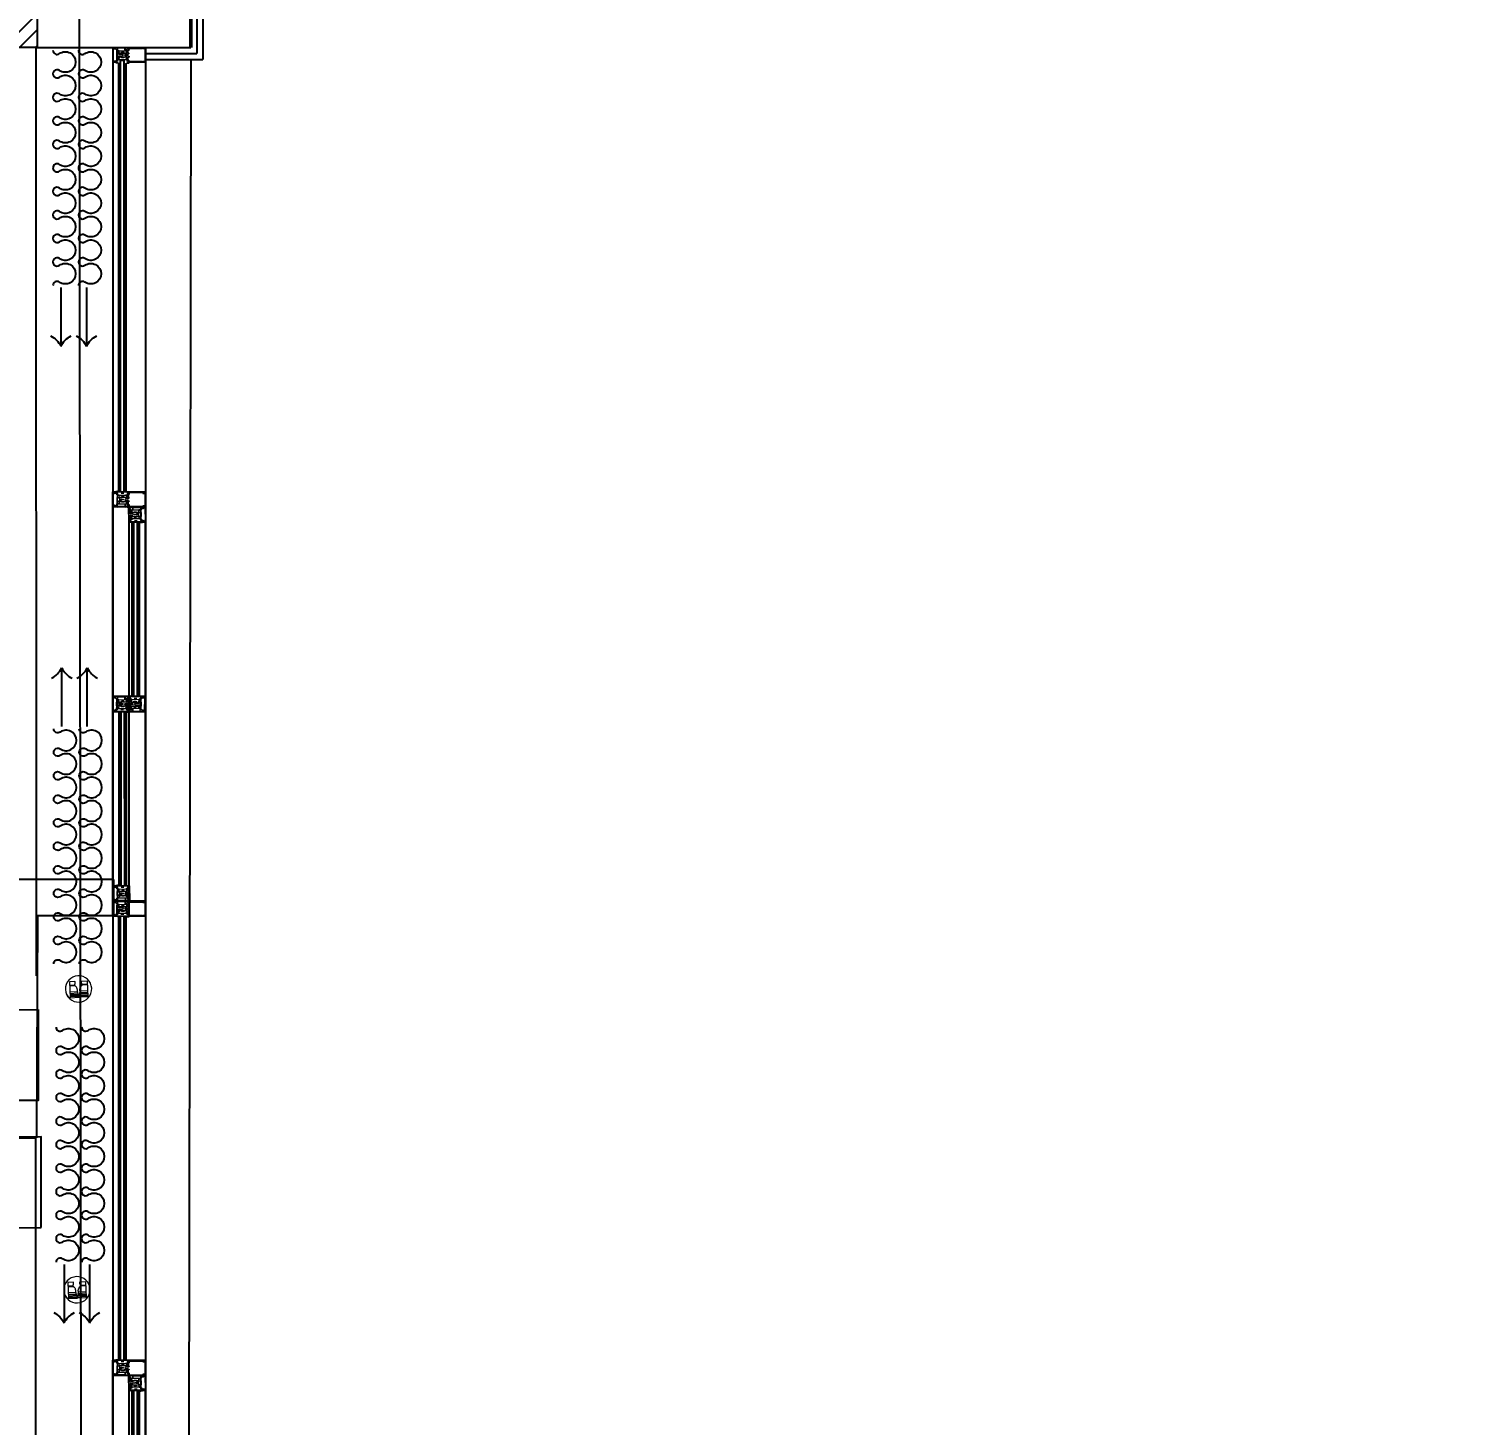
# Model space of a CAD drawing. Extents: x -678889171 to 586587, y -792238163 to 335485.
# Drawn here: x 90462 to 95203, y 27848 to 32459 of the extents above; entities that cross this region are included whole.
import ezdxf
from ezdxf.xclip import XClip

# ---------------------------------------------------------------- set-up
doc = ezdxf.new("R2010")
doc.units = 0
doc.header["$MEASUREMENT"] = 0
doc.header["$XCLIPFRAME"] = 2
doc.layers.get('0').update_dxf_attribs({"color": 8})
for name, color, linetype in [('9TH-FURN$0$A-SITE-PATT', 252, 'Continuous'), ('E-POW-WIR-NO', 4, 'Continuous'), ('loop line emped', 1, 'Continuous'), ('Title Block', 7, 'Continuous'), ('XR-A-9TH-FLOOR$0$A-ANNO-SYMB', 252, 'Continuous'), ('XR-A-9TH-FLOOR$0$A-SITE-PATT', 252, 'Continuous'), ('XR-A-9TH-FLOOR$0$A-WALL', 252, 'Continuous'), ('XR-A-col-910$0$A-COLS', 252, 'Continuous'), ('XR-A-col-910$0$A-COLS-PATT', 252, 'Continuous'), ('XR-A-TYP 00(OUTER)$0$A-GLAZ', 252, 'Continuous'), ('XR-A-TYP 00(OUTER)$0$A-SEC-CLAD', 252, 'Continuous'), ('XR-A-TYP 00(OUTER)$0$A-SITE-PATT', 252, 'Continuous'), ('XR-A-TYP 00(OUTER)$0$XR-A-TYP-4TH TO 10TH (OUTER)$0$A-ELEV-PEN1', 252, 'Continuous'), ('XR-A-TYP 00(OUTER)$0$XR-A-TYP-4TH TO 10TH (OUTER)$0$A-GLAZ', 252, 'Continuous'), ('XR-A-TYP 00(OUTER)$0$XR-A-TYP-4TH TO 10TH (OUTER)$0$A-WALL', 252, 'Continuous'), ('XR-A-TYP-4TH TO 10TH (OUTER)$0$A-DIM-IN', 252, 'Continuous'), ('XR-A-TYP.furn$0$2ND-FURN$0$XR-A-TYP-2-3-4-5-6-7-8-9-10$0$XR-A-TYP$0$TYPICAL TYPES$0$XREF_3BR$0$I-FURN', 252, 'Continuous'), ('XR-A-TYP.furn$0$A-SITE-PATT', 252, 'Continuous'), ('XR-A-TYP.furn$0$XR-A-TYP-2-3-4-5-6-7-8-9-10$0$XR-A-TYP$0$TYPICAL TYPES$0$XREF_3BR$0$I-EQPM', 252, 'Continuous'), ('XR-Typ24$0$A-WALL', 252, 'Continuous'), ('XR-Typ24$0$XR-A-2ND-FLOOR$0$XR-A-TYP-2-3-4-5-6-7-8-9-10$0$A-WALL', 252, 'Continuous')]:
    doc.layers.add(name, color=color, linetype=linetype)
for name, color, linetype, lineweight in [('XR-A-col-910$0$MOD-COL', 252, 'Continuous', 50), ('XR-A-TYP 00(OUTER)$0$Main entrance$0$A-ELEV-GLAZ', 252, 'Continuous', 20), ('XR-A-TYP 00(OUTER)$0$XR-A-TYP-4TH TO 10TH (OUTER)$0$05-1st Floor$0$A-WALL-CMU', 252, 'Continuous', 50)]:
    doc.layers.add(name, color=color, linetype=linetype, lineweight=lineweight)

# ---------------------------------------------------------------- blocks, each defined once
blk = doc.blocks.new('OO')
at = {"layer": 'Title Block', "color": 1, "lineweight": 0}
blk.add_lwpolyline([(60952.7, 178216.7, 1), (60952.7, 178129.8, 1), (60952.7, 178216.7, 0.198221), (60922.1, 178204.1, 0.198221)], format="xyb", dxfattribs=at)
for points in [[(60925.2, 178173.1), (60944.8, 178177.7), (60945.5, 178177.5), (60946.8, 178177.3), (60947.6, 178177.2), (60948.6, 178177.2), (60949.5, 178177.2), (60950.6, 178177.2), (60951.8, 178177.4), (60952.8, 178177.6), (60954.4, 178178), (60955.7, 178178.4), (60957.2, 178179.1), (60959.2, 178180.3), (60960.1, 178180.8), (60960.8, 178181.4), (60961.7, 178182.2), (60962.4, 178182.9), (60963.1, 178183.6), (60963.7, 178184.5), (60964.4, 178185.4), (60964.7, 178185.9), (60964.9, 178185.8), (60965.2, 178185.8), (60965.4, 178185.7), (60965.7, 178185.7), (60966, 178185.7), (60966.2, 178185.8), (60966.4, 178185.8), (60966.7, 178185.9), (60966.7, 178186), (60968, 178185.2), (60969.2, 178184.6), (60970.7, 178184.1), (60972.2, 178183.8), (60973.8, 178183.6), (60975.3, 178183.6), (60976.7, 178183.7), (60977.8, 178183.9), (60978.3, 178184), (60978.2, 178202.2), (60925.2, 178202.2), (60925.2, 178173.1)], [(60925.2, 178173.1), (60944.8, 178168.6), (60945.5, 178168.7), (60946.8, 178168.9), (60947.6, 178169), (60948.6, 178169.1), (60949.5, 178169.1), (60950.6, 178169), (60951.8, 178168.9), (60952.8, 178168.7), (60954.4, 178168.3), (60955.7, 178167.8), (60957.2, 178167.1), (60959.2, 178166), (60960.1, 178165.4), (60960.8, 178164.8), (60961.7, 178164.1), (60962.4, 178163.3), (60963.1, 178162.6), (60963.7, 178161.8), (60964.4, 178160.9), (60964.7, 178160.4), (60964.9, 178160.4), (60965.2, 178160.5), (60965.4, 178160.5), (60965.7, 178160.5), (60966, 178160.5), (60966.2, 178160.5), (60966.4, 178160.4), (60966.7, 178160.3), (60966.7, 178160.3), (60968, 178161), (60969.2, 178161.6), (60970.7, 178162.1), (60972.2, 178162.5), (60973.8, 178162.7), (60975.3, 178162.7), (60976.7, 178162.5), (60977.8, 178162.3), (60978.3, 178162.2), (60978.2, 178144), (60925.2, 178144), (60925.2, 178173.1)], [(60928.8, 178202.2), (60928.8, 178174)], [(60928.8, 178144), (60928.8, 178172.3)], [(60932.4, 178202.2), (60932.4, 178174.8)], [(60932.4, 178144), (60932.4, 178171.5)], [(60936, 178202.2), (60936, 178175.6)], [(60936, 178144), (60936, 178170.6)], [(60939.6, 178202.2), (60939.6, 178176.4)], [(60939.6, 178144), (60939.6, 178169.8)], [(60944.8, 178202.2), (60944.8, 178177.6)], [(60944.8, 178144), (60944.8, 178168.6)], [(60964.7, 178202.2), (60964.7, 178185.9)], [(60966.7, 178202.2), (60966.7, 178186)], [(60964.7, 178144), (60964.7, 178160.4)], [(60966.7, 178144), (60966.7, 178160.3)]]:
    blk.add_lwpolyline(points, dxfattribs=at)
blk = doc.blocks.new('*U1517')
at = {"layer": 'XR-A-col-910$0$A-COLS-PATT'}
h = blk.add_hatch(dxfattribs=at)
h.set_pattern_fill('ANSI31', color=256, scale=300)
h.set_pattern_definition([(45, (-300, -900), (-26.516504, 26.516504), [])])
h.paths.add_polyline_path([(-16133.5, 85098.8), (-15333.5, 85098.8), (-15333.5, 83898.8), (-16133.5, 83898.8)])
at = {"layer": 'XR-A-col-910$0$A-COLS'}
blk.add_lwpolyline([(-16133.5, 85098.8), (-15333.5, 85098.8), (-15333.5, 83898.8), (-16133.5, 83898.8)], close=True, dxfattribs=at)
blk = doc.blocks.new('XR-A-col-910')
at = {"layer": 'XR-A-col-910$0$MOD-COL'}
blk.add_blockref('*U1517', (108623.5, -65023.8), dxfattribs=at)
blk = doc.blocks.new('XR-A-TYP 00(OUTER)$0$m')
at = {"layer": 'XR-A-TYP 00(OUTER)$0$Main entrance$0$A-ELEV-GLAZ'}
for p, q in [((12664.2, 190975.7, 0), (12663.8, 190966.3, 0)), ((12664.2, 190975.7, 0), (12663.8, 190966.3, 0)), ((12714.1, 190973.9, 0), (12664.2, 190975.7, 0)), ((12664.9, 190966.7, 0), (12665.2, 190974.4, 0)), ((12665.5, 190966.6, 0), (12664.9, 190966.7, 0)), ((12665.2, 190974.4, 0), (12713, 190972.7, 0)), ((12668, 190970.6, 0), (12665.7, 190966.8, 0)), ((12668, 190964.7, 0), (12668.1, 190967.5, 0)), ((12668.1, 190967.5, 0), (12669.5, 190969.7, 0)), ((12708.4, 190968.3, 0), (12709.6, 190966, 0)), ((12709.6, 190966, 0), (12709.5, 190963.2, 0)), ((12712, 190965.1, 0), (12709.9, 190969.1, 0)), ((12713, 190972.7, 0), (12712.8, 190965, 0)), ((12713.8, 190964.5, 0), (12714.1, 190973.9, 0)), ((12662.5, 190927.7, 0), (12660.3, 190868.4)), ((12662.5, 190927.7, 0), (12660.3, 190868.4)), ((12663.8, 190964.2, 0), (12662.7, 190933.4, 0)), ((12662.7, 190933.4, 0), (12670.5, 190933.1, 0)), ((12664.6, 190928, 0), (12662.9, 190928.1, 0)), ((12663.8, 190964.2, 0), (12663.6, 190960.2, 0)), ((12665.5, 190921.1, 0), (12664, 190878.4)), ((12664.2, 190925.9, 0), (12664.2, 190926.1, 0)), ((12665.3, 190964.8, 0), (12664.4, 190964.8, 0)), ((12665.3, 190964.8, 0), (12664.4, 190964.8, 0)), ((12664.9, 190936.7, 0), (12665.7, 190958.5, 0)), ((12665.1, 190965, 0), (12665.5, 190965, 0)), ((12667.1, 190924.7, 0), (12665.2, 190924.8, 0)), ((12670.4, 190921.3, 0), (12666, 190921.5, 0)), ((12670.6, 190935.2, 0), (12666.1, 190935.4, 0)), ((12667, 190959.7, 0), (12683.8, 190959.1, 0)), ((12675.4, 190927.6, 0), (12667.9, 190927.9, 0)), ((12670.4, 190964.6, 0), (12668, 190964.7, 0)), ((12668.2, 190926, 0), (12668.2, 190925.8, 0)), ((12670.9, 190924.2, 0), (12670.8, 190921.7, 0)), ((12680.7, 190923.8, 0), (12670.9, 190924.2, 0)), ((12671.1, 190933.7, 0), (12671.2, 190934.5, 0)), ((12671.6, 190961.6, 0), (12671.6, 190963.3, 0)), ((12681.8, 190961.3, 0), (12671.6, 190961.6, 0)), ((12674, 190955.5, 0), (12673.1, 190929, 0)), ((12673.7, 190959.4, 0), (12673.6, 190954.2, 0)), ((12675.7, 190927.3, 0), (12675.4, 190927.6, 0)), ((12675.7, 190928.9, 0), (12675.8, 190930.3, 0)), ((12676, 190927.6, 0), (12675.7, 190927.3, 0)), ((12675.8, 190930.3, 0), (12680.9, 190930.1, 0)), ((12681.9, 190927.4, 0), (12676, 190927.6, 0)), ((12676.6, 190954.1, 0), (12676.7, 190955.4, 0)), ((12681.8, 190953.9, 0), (12676.6, 190954.1, 0)), ((12678.6, 190938.1, 0), (12678.9, 190946, 0)), ((12681.2, 190938, 0), (12678.6, 190938.1, 0)), ((12678.9, 190946, 0), (12681.5, 190945.9, 0)), ((12680.6, 190921.4, 0), (12680.7, 190923.8, 0)), ((12681.8, 190953.9, 0), (12680.9, 190929.2, 0)), ((12680.9, 190930.1, 0), (12681.2, 190938, 0)), ((12682.7, 190920.9, 0), (12681, 190920.9, 0)), ((12681.1, 190929, 0), (12682, 190929, 0)), ((12681.5, 190945.9, 0), (12681.8, 190953.9, 0)), ((12682.3, 190961.8, 0), (12681.8, 190961.3, 0)), ((12681.8, 190953.9, 0), (12682, 190959.2, 0)), ((12682.6, 190953.8, 0), (12681.8, 190953.9, 0)), ((12683.1, 190953.8, 0), (12681.8, 190953.9, 0)), ((12683.3, 190959.1, 0), (12682, 190959.2, 0)), ((12682.2, 190928.8, 0), (12682.1, 190927.6, 0)), ((12688.4, 190961.6, 0), (12682.3, 190961.8, 0)), ((12683, 190954.1, 0), (12682.6, 190953.8, 0)), ((12683.3, 190953.8, 0), (12683, 190954.1, 0)), ((12683.9, 190923.7, 0), (12683.2, 190923.7, 0)), ((12683.2, 190923.7, 0), (12683.2, 190921.3, 0)), ((12684.8, 190953.8, 0), (12683.3, 190953.8, 0)), ((12683.8, 190959.1, 0), (12684.1, 190958.8, 0)), ((12684.1, 190958.8, 0), (12684.5, 190959.1, 0)), ((12684.5, 190959.1, 0), (12692.7, 190958.8, 0)), ((12685.1, 190954.1, 0), (12684.8, 190953.8, 0)), ((12685.4, 190953.7, 0), (12685.1, 190954.1, 0)), ((12685.5, 190933, 0), (12685.3, 190924.9, 0)), ((12686.3, 190953.7, 0), (12685.4, 190953.7, 0)), ((12685.8, 190959, 0), (12685.9, 190961.7, 0)), ((12686, 190944.6, 0), (12686.3, 190953.7, 0)), ((12687, 190940, 0), (12686, 190944.6, 0)), ((12688.7, 190961.2, 0), (12688.4, 190961.6, 0)), ((12689, 190961.6, 0), (12688.7, 190961.2, 0)), ((12690.2, 190944.5, 0), (12688.8, 190939.9, 0)), ((12695, 190961.3, 0), (12689, 190961.6, 0)), ((12689.5, 190924.8, 0), (12689.8, 190932.8, 0)), ((12690.5, 190953.6, 0), (12690.2, 190944.5, 0)), ((12691.4, 190953.5, 0), (12690.5, 190953.6, 0)), ((12691.4, 190923.4, 0), (12690.7, 190923.5, 0)), ((12691.3, 190921, 0), (12691.4, 190923.4, 0)), ((12691.4, 190958.8, 0), (12691.5, 190961.5, 0)), ((12691.7, 190953.8, 0), (12691.4, 190953.5, 0)), ((12692, 190953.5, 0), (12691.7, 190953.8, 0)), ((12693.4, 190920.5, 0), (12691.7, 190920.6, 0)), ((12693.5, 190953.4, 0), (12692, 190953.5, 0)), ((12692.7, 190958.8, 0), (12693, 190958.4, 0)), ((12692.8, 190927.2, 0), (12692.9, 190928.4, 0)), ((12693, 190958.4, 0), (12693.3, 190958.8, 0)), ((12698.9, 190926.8, 0), (12693, 190927, 0)), ((12693.1, 190928.6, 0), (12693.9, 190928.6, 0)), ((12693.3, 190958.8, 0), (12708.1, 190958.2, 0)), ((12693.9, 190953.8, 0), (12693.5, 190953.4, 0)), ((12695, 190953.4, 0), (12693.7, 190953.4, 0)), ((12695.2, 190958.7, 0), (12693.9, 190958.7, 0)), ((12694.2, 190953.4, 0), (12693.9, 190953.8, 0)), ((12703.7, 190923, 0), (12693.9, 190923.3, 0)), ((12693.9, 190923.3, 0), (12693.9, 190920.9, 0)), ((12694.1, 190928.8, 0), (12695, 190953.4, 0)), ((12695, 190953.4, 0), (12694.2, 190953.4, 0)), ((12694.2, 190929.6, 0), (12694.5, 190937.5, 0)), ((12699.3, 190929.4, 0), (12694.2, 190929.6, 0)), ((12694.5, 190937.5, 0), (12697.1, 190937.4, 0)), ((12694.7, 190945.5, 0), (12695, 190953.4, 0)), ((12697.4, 190945.4, 0), (12694.7, 190945.5, 0)), ((12695.5, 190960.8, 0), (12695, 190961.3, 0)), ((12695.2, 190958.7, 0), (12695, 190953.4, 0)), ((12695, 190953.4, 0), (12700.2, 190953.2, 0)), ((12705.7, 190960.4, 0), (12695.5, 190960.8, 0)), ((12697.1, 190937.4, 0), (12697.4, 190945.4, 0)), ((12699.2, 190926.5, 0), (12698.9, 190926.8, 0)), ((12699.5, 190926.8, 0), (12699.2, 190926.5, 0)), ((12699.3, 190928.1, 0), (12699.3, 190929.4, 0)), ((12707, 190926.5, 0), (12699.5, 190926.8, 0)), ((12700.2, 190953.2, 0), (12700.2, 190954.5, 0)), ((12702.9, 190954.4, 0), (12701.9, 190928, 0)), ((12702.3, 190926.7, 0), (12702.5, 190932, 0)), ((12703.4, 190958.4, 0), (12703.2, 190953.1, 0)), ((12703.7, 190920.6, 0), (12703.7, 190923, 0)), ((12708.5, 190920, 0), (12704.1, 190920.1, 0)), ((12705.8, 190962, 0), (12705.7, 190960.4, 0)), ((12706.6, 190924.4, 0), (12706.6, 190924.6, 0)), ((12709.5, 190963.2, 0), (12707.1, 190963.3, 0)), ((12707.4, 190937.8, 0), (12707.7, 190946.9, 0)), ((12707.4, 190876.8), (12708.9, 190919.5, 0)), ((12709.5, 190923.2, 0), (12707.6, 190923.3, 0)), ((12707.8, 190960.1, 0), (12707.9, 190960.4, 0)), ((12708.9, 190961.4, 0), (12710.8, 190961.3, 0)), ((12712, 190926.3, 0), (12710.3, 190926.4, 0)), ((12710.3, 190866.6), (12712.4, 190925.9, 0)), ((12710.6, 190924.5, 0), (12710.5, 190924.2, 0)), ((12711.4, 190958.1, 0), (12713.1, 190958, 0)), ((12711.8, 190960.2, 0), (12711.8, 190960, 0)), ((12712.8, 190965, 0), (12712.1, 190965, 0)), ((12712.1, 190963.3, 0), (12712.5, 190963.3, 0)), ((12713.1, 190963, 0), (12712.3, 190963.1, 0)), ((12715.5, 190931.5, 0), (12713.5, 190920.1, 0)), ((12713.6, 190958.5, 0), (12713.7, 190962.4, 0)), ((12716.3, 190952.6, 0), (12715.1, 190964.1, 0)), ((12661.9, 190869.3), (12663.9, 190874.2)), ((12662.4, 190876.9), (12664, 190878.4)), ((12662.4, 190874.9), (12662.4, 190876.9)), ((12663.9, 190874.2), (12663, 190874.3)), ((12708.1, 190872.7), (12707.2, 190872.7)), ((12707.2, 190872.7), (12708.9, 190867.7)), ((12707.4, 190876.8), (12708.8, 190875.3)), ((12708.8, 190875.3), (12708.7, 190873.3)), ((12660.7, 190868.2), (12661.9, 190869.3)), ((12708.9, 190867.7), (12709.9, 190866.5))]:
    blk.add_line(p, q, dxfattribs=at)
at = {"layer": 'XR-A-TYP 00(OUTER)$0$Main entrance$0$A-ELEV-GLAZ', "elevation": 0}
blk.add_lwpolyline([(12709.6, 190866, 0.668179), (12709.8, 190866.3), (12708.1, 190868.2), (12707.1, 190868.2), (12707.2, 190872.7), (12707.9, 190872.7), (12706.6, 190875.1, 0.767327), (12706, 190875), (12705.7, 190867.4), (12665, 190868.9), (12665.2, 190876.4, 0.767327), (12664.7, 190876.6), (12663.2, 190874.3), (12663.9, 190874.2), (12663.7, 190869.7), (12662.7, 190869.8), (12660.8, 190868.1, 0.668179), (12661, 190867.7)], format="xyb", close=True, dxfattribs=at)
at = {"layer": 'XR-A-TYP 00(OUTER)$0$Main entrance$0$A-ELEV-GLAZ'}
for centre, radius, start, end in [((12665.1, 190966.2, 0), 1.27, 177.9564, 267.9564), ((12665.3, 190965.8, 0), 1.06, 267.9564, 69.2935), ((12665.5, 190965.8, 0), 0.847, 267.9564, 87.9564), ((12668.8, 190970.1, 0), 0.847, 327.9564, 147.9564), ((12709.2, 190968.7, 0), 0.847, 27.9564, 207.9564), ((12662.9, 190927.6, 0), 0.423, 87.9564, 177.9564), ((12664.4, 190964.1, 0), 0.635, 87.9564, 177.9564), ((12664.4, 190964.1, 0), 0.635, 87.9564, 177.9564), ((12666.1, 190926.1, 0), 1.91, 132.7668, 177.9564), ((12665.3, 190925.9, 0), 1.06, 177.9564, 267.9564), ((12664.6, 190927.7, 0), 0.318, 312.7668, 87.9564), ((12666.2, 190936.6, 0), 1.27, 177.9564, 267.9564), ((12665.9, 190921.1, 0), 0.423, 87.9564, 177.9564), ((12666.9, 190958.4, 0), 1.27, 87.9564, 177.9564), ((12667.1, 190925.8, 0), 1.06, 267.9564, 357.9564), ((12667.9, 190927.6, 0), 0.318, 87.9564, 223.1461), ((12666.3, 190926, 0), 1.91, 357.9564, 43.1461), ((12670.4, 190963.3, 0), 1.27, 357.9564, 87.9564), ((12670.4, 190921.7, 0), 0.423, 267.9564, 357.9564), ((12670.5, 190933.7, 0), 0.635, 267.9564, 357.9564), ((12670.5, 190934.6, 0), 0.635, 357.9564, 87.9564), ((12674.4, 190929, 0), 1.32, 177.9564, 357.9564), ((12675.4, 190955.4, 0), 1.32, 357.9564, 177.9564), ((12681, 190921.4, 0), 0.423, 177.9564, 267.9564), ((12681.1, 190929.2, 0), 0.212, 177.9564, 267.9564), ((12681.9, 190927.6, 0), 0.212, 267.9564, 357.9564), ((12681.9, 190928.8, 0), 0.212, 357.9564, 87.9564), ((12682.7, 190921.3, 0), 0.423, 267.9564, 357.9564), ((12684, 190925, 0), 1.27, 267.9564, 357.9564), ((12687.7, 190932.9, 0), 2.12, 357.9564, 177.9564), ((12687.9, 190940.2, 0), 0.911, 192.9564, 342.9564), ((12690.8, 190924.7, 0), 1.27, 177.9564, 267.9564), ((12691.7, 190921, 0), 0.423, 177.9564, 267.9564), ((12693, 190927.2, 0), 0.212, 177.9564, 267.9564), ((12693.1, 190928.4, 0), 0.212, 87.9564, 177.9564), ((12693.4, 190920.9, 0), 0.423, 267.9564, 357.9564), ((12693.9, 190928.8, 0), 0.212, 267.9564, 357.9564), ((12700.6, 190928, 0), 1.32, 177.9564, 357.9564), ((12701.5, 190954.5, 0), 1.32, 357.9564, 177.9564), ((12704.1, 190920.5, 0), 0.423, 177.9564, 267.9564), ((12707.1, 190962, 0), 1.27, 87.9564, 177.9564), ((12708.5, 190924.5, 0), 1.91, 132.7668, 177.9564), ((12707.6, 190924.4, 0), 1.06, 177.9564, 267.9564), ((12707, 190926.2, 0), 0.318, 312.7668, 87.9564), ((12709.7, 190960.1, 0), 1.91, 177.9564, 223.1461), ((12708.9, 190960.3, 0), 1.06, 87.9564, 177.9564), ((12708.1, 190958.5, 0), 0.318, 267.9564, 43.1461), ((12708.5, 190919.5, 0), 0.423, 357.9564, 87.9564), ((12709.5, 190924.3, 0), 1.06, 267.9564, 357.9564), ((12710.3, 190926.1, 0), 0.318, 87.9564, 223.1461), ((12708.6, 190924.5, 0), 1.91, 357.9564, 43.1461), ((12710.8, 190960.2, 0), 1.06, 357.9564, 87.9564), ((12711.4, 190958.4, 0), 0.318, 132.7668, 267.9564), ((12712.3, 190964.1, 0), 1.06, 106.6194, 267.9564), ((12712.1, 190964.1, 0), 0.847, 87.9564, 267.9564), ((12709.9, 190960.1, 0), 1.91, 312.7668, 357.9564), ((12712, 190925.9, 0), 0.423, 357.9564, 87.9564), ((12712.5, 190964.5, 0), 1.27, 267.9564, 357.9564), ((12713.1, 190962.4, 0), 0.635, 357.9564, 87.9564), ((12713.2, 190958.5, 0), 0.423, 267.9564, 357.9564), ((12663, 190874.9), 0.635, 177.9564, 267.9564), ((12708.1, 190873.3), 0.635, 267.9564, 357.9564), ((12660.6, 190868.4), 0.211, 177.9564, 312.9564), ((12710.1, 190866.6), 0.211, 222.9564, 357.9564)]:
    blk.add_arc(centre, radius, start, end, dxfattribs=at)
blk = doc.blocks.new('XR-A-TYP 00(OUTER)$0$conc w')
at = {"layer": 'XR-A-TYP 00(OUTER)$0$Main entrance$0$A-ELEV-GLAZ'}
for p, q in [((83819.6, 6992.5), (83819.6, 6983.1)), ((83869.6, 6992.5), (83819.6, 6992.5)), ((83819.6, 6992.5), (83819.6, 6983.1)), ((83819.6, 6981), (83819.6, 6977)), ((83819.6, 6981), (83819.6, 6950.2)), ((83821.1, 6981.6), (83820.2, 6981.6)), ((83821.1, 6981.6), (83820.2, 6981.6)), ((83820.7, 6983.5), (83820.7, 6991.2)), ((83820.7, 6991.2), (83868.5, 6991.2)), ((83821.3, 6983.5), (83820.7, 6983.5)), ((83820.9, 6981.8), (83821.3, 6981.8)), ((83823.6, 6987.5), (83821.4, 6983.7)), ((83821.7, 6953.5), (83821.7, 6975.3)), ((83823, 6976.6), (83839.8, 6976.6)), ((83823.8, 6984.5), (83825.1, 6986.7)), ((83823.8, 6981.6), (83823.8, 6984.5)), ((83826.2, 6981.6), (83823.8, 6981.6)), ((83827.5, 6978.7), (83827.5, 6980.3)), ((83837.7, 6978.7), (83827.5, 6978.7)), ((83829.7, 6976.6), (83829.7, 6971.3)), ((83830.2, 6972.6), (83830.2, 6946.2)), ((83832.8, 6971.3), (83832.8, 6972.6)), ((83838, 6971.3), (83832.8, 6971.3)), ((83838.2, 6979.3), (83837.7, 6978.7)), ((83838, 6971.3), (83838, 6976.6)), ((83839.3, 6976.6), (83838, 6976.6)), ((83838.8, 6971.3), (83838, 6971.3)), ((83838, 6971.3), (83838, 6946.7)), ((83839.3, 6971.3), (83838, 6971.3)), ((83838, 6963.4), (83838, 6971.3)), ((83844.3, 6979.3), (83838.2, 6979.3)), ((83839.1, 6971.6), (83838.8, 6971.3)), ((83839.5, 6971.3), (83839.1, 6971.6)), ((83841, 6971.3), (83839.5, 6971.3)), ((83839.8, 6976.6), (83840.2, 6976.3)), ((83840.2, 6976.3), (83840.5, 6976.6)), ((83840.5, 6976.6), (83848.7, 6976.6)), ((83841.3, 6971.6), (83841, 6971.3)), ((83841.6, 6971.3), (83841.3, 6971.6)), ((83842.5, 6971.3), (83841.6, 6971.3)), ((83841.8, 6976.6), (83841.8, 6979.3)), ((83842.5, 6962.2), (83842.5, 6971.3)), ((83844.6, 6978.9), (83844.3, 6979.3)), ((83844.9, 6979.3), (83844.6, 6978.9)), ((83850.9, 6979.3), (83844.9, 6979.3)), ((83847.6, 6971.3), (83846.7, 6971.3)), ((83846.7, 6971.3), (83846.7, 6962.2)), ((83847.4, 6976.6), (83847.4, 6979.3)), ((83847.9, 6971.6), (83847.6, 6971.3)), ((83848.2, 6971.3), (83847.9, 6971.6)), ((83849.7, 6971.3), (83848.2, 6971.3)), ((83848.7, 6976.6), (83849, 6976.3)), ((83849, 6976.3), (83849.4, 6976.6)), ((83849.4, 6976.6), (83864.1, 6976.6)), ((83850.1, 6971.6), (83849.7, 6971.3)), ((83851.2, 6976.6), (83849.9, 6976.6)), ((83851.2, 6971.3), (83849.9, 6971.3)), ((83850.4, 6971.3), (83850.1, 6971.6)), ((83851.2, 6971.3), (83850.4, 6971.3)), ((83851.5, 6978.7), (83850.9, 6979.3)), ((83851.2, 6976.6), (83851.2, 6971.3)), ((83851.2, 6971.3), (83856.4, 6971.3)), ((83851.2, 6963.4), (83851.2, 6971.3)), ((83851.2, 6946.7), (83851.2, 6971.3)), ((83861.7, 6978.7), (83851.5, 6978.7)), ((83856.4, 6971.3), (83856.4, 6972.6)), ((83859, 6972.6), (83859, 6946.2)), ((83859.4, 6976.6), (83859.4, 6971.3)), ((83861.7, 6980.3), (83861.7, 6978.7)), ((83865.4, 6981.6), (83863, 6981.6)), ((83863.8, 6978.5), (83863.8, 6978.7)), ((83864.1, 6986.7), (83865.4, 6984.5)), ((83864.9, 6979.8), (83866.7, 6979.8)), ((83865.4, 6984.5), (83865.4, 6981.6)), ((83867.8, 6983.7), (83865.5, 6987.5)), ((83867.4, 6976.6), (83869.2, 6976.6)), ((83867.8, 6978.7), (83867.8, 6978.5)), ((83868.5, 6983.5), (83867.9, 6983.5)), ((83867.9, 6981.8), (83868.3, 6981.8)), ((83869, 6981.6), (83868.1, 6981.6)), ((83868.5, 6991.2), (83868.5, 6983.5)), ((83869.6, 6983.1), (83869.6, 6992.5)), ((83869.6, 6977), (83869.6, 6981)), ((83872.5, 6971.3), (83870.9, 6982.7)), ((83819.6, 6950.2), (83827.4, 6950.2)), ((83819.6, 6944.4), (83819.6, 6936.2, 0)), ((83819.6, 6944.4), (83819.6, 6936.4)), ((83819.6, 6936.2), (83869.6, 6936.2)), ((83821.8, 6944.9), (83820, 6944.9)), ((83821.4, 6942.7), (83821.4, 6943)), ((83824.3, 6941.7), (83822.5, 6941.7)), ((83822.9, 6938), (83822.9, 6937.5, 0)), ((83866.3, 6937.5), (83822.9, 6937.5)), ((83827.4, 6952.3), (83823, 6952.3)), ((83827.7, 6938.4), (83823.3, 6938.4)), ((83832.5, 6944.9), (83825.1, 6944.9)), ((83825.4, 6943), (83825.4, 6942.7)), ((83828.1, 6950.8), (83828.1, 6951.6)), ((83838, 6941.2), (83828.2, 6941.2)), ((83828.2, 6941.2), (83828.2, 6938.8)), ((83832.8, 6944.5), (83832.5, 6944.9)), ((83832.8, 6947.5), (83838, 6947.5)), ((83832.8, 6946.2), (83832.8, 6947.5)), ((83833.1, 6944.9), (83832.8, 6944.5)), ((83839, 6944.9), (83833.1, 6944.9)), ((83835.3, 6955.4), (83835.3, 6963.4)), ((83835.3, 6963.4), (83838, 6963.4)), ((83838, 6955.4), (83835.3, 6955.4)), ((83838, 6947.5), (83838, 6955.4)), ((83838, 6938.8), (83838, 6941.2)), ((83838.2, 6946.5), (83839, 6946.5)), ((83840.1, 6938.4), (83838.4, 6938.4)), ((83839.2, 6946.3), (83839.2, 6945.1)), ((83841.2, 6941.2), (83840.5, 6941.2)), ((83840.5, 6941.2), (83840.5, 6938.8)), ((83843.7, 6957.6), (83842.5, 6962.2)), ((83842.5, 6950.6), (83842.5, 6942.5)), ((83846.7, 6962.2), (83845.5, 6957.6)), ((83846.7, 6942.5), (83846.7, 6950.6)), ((83848.7, 6941.2), (83848, 6941.2)), ((83848.7, 6938.8), (83848.7, 6941.2)), ((83850.8, 6938.4), (83849.1, 6938.4)), ((83850, 6945.1), (83850, 6946.3)), ((83850.2, 6946.5), (83851, 6946.5)), ((83856.1, 6944.9), (83850.2, 6944.9)), ((83853.9, 6963.4), (83851.2, 6963.4)), ((83851.2, 6955.4), (83853.9, 6955.4)), ((83851.2, 6947.5), (83851.2, 6955.4)), ((83856.4, 6947.5), (83851.2, 6947.5)), ((83861, 6941.2), (83851.2, 6941.2)), ((83851.2, 6941.2), (83851.2, 6938.8)), ((83853.9, 6955.4), (83853.9, 6963.4)), ((83856.4, 6944.5), (83856.1, 6944.9)), ((83856.4, 6946.2), (83856.4, 6947.5)), ((83856.7, 6944.9), (83856.4, 6944.5)), ((83864.1, 6944.9), (83856.7, 6944.9)), ((83859.4, 6944.9), (83859.4, 6950.2)), ((83861, 6938.8), (83861, 6941.2)), ((83865.9, 6938.4), (83861.4, 6938.4)), ((83863.8, 6942.7), (83863.8, 6943)), ((83864.1, 6956.2), (83864.1, 6965.3)), ((83866.7, 6941.7), (83864.9, 6941.7)), ((83866.3, 6937.5, 0), (83866.3, 6938)), ((83869.2, 6944.9), (83867.4, 6944.9)), ((83867.8, 6943), (83867.8, 6942.7)), ((83869.6, 6936.2, 0), (83869.6, 6944.4)), ((83872.5, 6950.2), (83870.9, 6938.7))]:
    blk.add_line(p, q, dxfattribs=at)
for centre, radius, start, end in [((83820.9, 6983.1), 1.27, 180, 270), ((83820.2, 6981), 0.635, 90, 180), ((83820.2, 6981), 0.635, 90, 180), ((83821.1, 6982.7), 1.06, 270, 71.3371), ((83821.3, 6982.7), 0.847, 270, 90), ((83823, 6975.3), 1.27, 90, 180), ((83824.4, 6987.1), 0.847, 330, 150), ((83826.2, 6980.3), 1.27, 360, 90), ((83831.5, 6972.6), 1.32, 360, 180), ((83857.7, 6972.6), 1.32, 360, 180), ((83863, 6980.3), 1.27, 90, 180), ((83864.9, 6978.7), 1.06, 90, 180), ((83865.7, 6978.5), 1.91, 180, 225.1897), ((83864.8, 6987.1), 0.847, 30, 210), ((83864.1, 6976.9), 0.318, 270, 45.1897), ((83866.7, 6978.7), 1.06, 360, 90), ((83868.1, 6982.7), 1.06, 108.6629, 270), ((83867.9, 6982.7), 0.847, 90, 270), ((83867.4, 6976.9), 0.318, 134.8103, 270), ((83865.9, 6978.5), 1.91, 314.8103, 360), ((83868.3, 6983.1), 1.27, 270, 360), ((83869, 6981), 0.635, 360, 90), ((83869.2, 6977), 0.423, 270, 0), ((83820, 6944.4), 0.423, 90, 180), ((83823.3, 6943), 1.91, 134.8103, 180), ((83822.5, 6942.7), 1.06, 180, 270), ((83823, 6953.5), 1.27, 180, 270), ((83821.8, 6944.5), 0.318, 314.8103, 90), ((83823.3, 6938), 0.423, 90, 180), ((83824.3, 6942.7), 1.06, 270, 360), ((83825.1, 6944.5), 0.318, 90, 225.1897), ((83823.5, 6943), 1.91, 360, 45.1897), ((83827.4, 6951.6), 0.635, 360, 90), ((83827.4, 6950.8), 0.635, 270, 360), ((83827.7, 6938.8), 0.423, 270, 360), ((83831.5, 6946.2), 1.32, 180, 360), ((83838.2, 6946.7), 0.212, 180, 270), ((83838.4, 6938.8), 0.423, 180, 270), ((83839, 6946.3), 0.212, 360, 90), ((83839, 6945.1), 0.212, 270, 360), ((83840.1, 6938.8), 0.423, 270, 360), ((83841.2, 6942.5), 1.27, 270, 360), ((83844.6, 6950.6), 2.12, 360, 180), ((83844.6, 6957.8), 0.911, 195, 345), ((83848, 6942.5), 1.27, 180, 270), ((83849.1, 6938.8), 0.423, 180, 270), ((83850.2, 6946.3), 0.212, 90, 180), ((83850.2, 6945.1), 0.212, 180, 270), ((83850.8, 6938.8), 0.423, 270, 0), ((83851, 6946.7), 0.212, 270, 360), ((83857.7, 6946.2), 1.32, 180, 360), ((83861.4, 6938.8), 0.423, 180, 270), ((83865.7, 6943), 1.91, 134.8103, 180), ((83864.9, 6942.7), 1.06, 180, 270), ((83864.1, 6944.5), 0.318, 314.8103, 90), ((83865.9, 6938), 0.423, 0, 90), ((83866.7, 6942.7), 1.06, 270, 360), ((83867.4, 6944.5), 0.318, 90, 225.1897), ((83865.9, 6943), 1.91, 360, 45.1897), ((83869.2, 6944.4), 0.423, 360, 90)]:
    blk.add_arc(centre, radius, start, end, dxfattribs=at)
blk = doc.blocks.new('XR-A-TYP 00(OUTER)$0$1300 w')
at = {"layer": 'XR-A-TYP 00(OUTER)$0$A-GLAZ', "extrusion": (1.72497e-12, 3.90388e-14, -1)}
for p, q in [((-10088, 80559.7, 0), (-10037.2, 80559.7, 0)), ((-10088, 80559.7, 0), (-10087.8, 80451.9, 0)), ((-10087.1, 80560.4, 0), (-8785.6, 80553, 0)), ((-10087.1, 80560.4, 0), (-8785.6, 80553, 0)), ((-10037.2, 80559.7, 0), (-10037.8, 80451.7, 0)), ((-9412.3, 80554.5, 0), (-9412.9, 80446.5, 0)), ((-9362.3, 80554.2, 0), (-9362.9, 80446.2, 0)), ((-8786, 80553.1, 0), (-8786.3, 80499.1, 0)), ((-8736, 80552.8, 0), (-8736.6, 80444.8, 0)), ((-8736, 80552.8, 0), (-8687.1, 80552.5, 0)), ((-8687.1, 80552.5, 0), (-8686.6, 80444.5, 0)), ((-10087.5, 80506.4, 0), (-8786.4, 80499.1, 0)), ((-10037.8, 80451.7, 0), (-10037.4, 80509.7, 0)), ((-9987.8, 80451.4, 0), (-9986.6, 80505.4, 0)), ((-9362.5, 80518.3, 0), (-8786.2, 80515.1, 0)), ((-9362.4, 80530.3, 0), (-8786, 80527.1, 0)), ((-9359.4, 80536.3, 0), (-8788.6, 80533.1, 0)), ((-9359.1, 80512.3, 0), (-8788.9, 80509.1, 0)), ((-8786.1, 80533.1, 0), (-8785.9, 80533.1, 0)), ((-9412.7, 80474.6, 0), (-9987.2, 80477.8, 0)), ((-9412.7, 80486.6, 0), (-9986.9, 80489.8, 0)), ((-9412.8, 80468.6, 0), (-9984.7, 80471.8, 0)), ((-9412.6, 80492.6, 0), (-9984.4, 80495.8, 0)), ((-10087.8, 80452.4, 0), (-8686.6, 80444.5, 0))]:
    blk.add_line(p, q, dxfattribs=at)
at = {"layer": 'XR-A-TYP 00(OUTER)$0$A-SITE-PATT', "zscale": -1}
for name, p, rotation in [('XR-A-TYP 00(OUTER)$0$m', (-4777.3, 271774.9, 0), 182.2189374170677), ('XR-A-TYP 00(OUTER)$0$conc w', (-93209.8, 73306.2, 0), 0.1752235276728038), ('XR-A-TYP 00(OUTER)$0$conc w', (74435.9, 87696.4, 0), 180.1752226497983)]:
    blk.add_blockref(name, p, dxfattribs=dict(at, rotation=rotation))
at = {"layer": 'XR-A-TYP 00(OUTER)$0$A-SITE-PATT'}
for name, p, xscale, zscale, rotation in [('XR-A-TYP 00(OUTER)$0$conc w', (74978.5, 72393.8, 0), -1, -1, 359.2024426718495), ('XR-A-TYP 00(OUTER)$0$m', (-15540.7, 271718.9, 0), -0.9999999999999993, -0.9999999999999993, 178.2434055271635), ('XR-A-TYP 00(OUTER)$0$conc w', (-93751.8, 88611, 0), -1, -1, 179.2024435497245)]:
    blk.add_blockref(name, p, dxfattribs=dict(at, xscale=xscale, zscale=zscale, rotation=rotation))
blk = doc.blocks.new('XR-A-TYP 00(OUTER)')
at = {"layer": 'XR-A-TYP 00(OUTER)$0$A-SEC-CLAD'}
for p, q in [((93837.8, 19819.3, 0), (93837.7, 18835, 0)), ((93817.8, 19799.3, 0), (93817.7, 18855, 0)), ((93646.7, 18855, 0), (93817.7, 18855, 0)), ((93646.7, 18835, 0), (93837.7, 18835, 0))]:
    blk.add_line(p, q, dxfattribs=at)
at = {"layer": 'XR-A-TYP 00(OUTER)$0$XR-A-TYP-4TH TO 10TH (OUTER)$0$05-1st Floor$0$A-WALL-CMU'}
blk.add_line((93797.8, 19779.3, 0), (93797.7, 18875, 0), dxfattribs=at)
at = {"layer": 'XR-A-TYP 00(OUTER)$0$XR-A-TYP-4TH TO 10TH (OUTER)$0$A-ELEV-PEN1'}
blk.add_line((93797.7, 18835, 0), (93790.1, 13239, 0), dxfattribs=at)
at = {"layer": 'XR-A-TYP 00(OUTER)$0$XR-A-TYP-4TH TO 10TH (OUTER)$0$A-GLAZ'}
for p, q in [((93540, 18875), (93540, 11672.6)), ((93648, 18875), (93648, 11672.6)), ((93558.7, 18822.5, 0), (93558.7, 17407.8, 0)), ((93564.7, 18835.6, 0), (93564.7, 17407.7, 0)), ((93576.7, 18835.6, 0), (93576.7, 17407.6, 0)), ((93582.7, 18835.6, 0), (93582.7, 18835.1, 0)), ((93582.7, 18822.1, 0), (93582.7, 17407.6, 0)), ((93558.7, 16006.7, 0), (93558.7, 14540.6, 0)), ((93564.7, 16006.6, 0), (93564.7, 14540.6, 0)), ((93576.7, 16006.5, 0), (93576.7, 14540.4, 0)), ((93582.7, 16006.5, 0), (93582.7, 14540.4, 0))]:
    blk.add_line(p, q, dxfattribs=at)
at = {"layer": 'XR-A-TYP 00(OUTER)$0$XR-A-TYP-4TH TO 10TH (OUTER)$0$A-WALL'}
blk.add_line((93549.1, 18875), (93797.7, 18875, 0), dxfattribs=at)
blk.add_lwpolyline([(93290, 18875), (93549.1, 18875)], dxfattribs=at)
at = {"layer": 'XR-A-TYP 00(OUTER)$0$A-GLAZ', "xscale": -0.999999999999996, "rotation": 269.6954025958681}
for p in [(13142.8, 26522.1, 0), (13142.8, 23654.9, 0)]:
    blk.add_blockref('XR-A-TYP 00(OUTER)$0$1300 w', p, dxfattribs=at)
at = {"layer": 'XR-A-TYP 00(OUTER)$0$A-SITE-PATT', "extrusion": (1.50159e-08, -1.19146e-08, 1), "xscale": -1, "rotation": 87.95670287564487}
blk.add_blockref('XR-A-TYP 00(OUTER)$0$m', (284845.8, 24721.9, 0), dxfattribs=at)
blk = doc.blocks.new('XR-A-TYP-4TH TO 10TH (OUTER)')
at = {"layer": 'XR-A-TYP-4TH TO 10TH (OUTER)$0$A-DIM-IN'}
ref = blk.add_blockref('XR-A-TYP 00(OUTER)', (0, 0), dxfattribs=at)
XClip(ref).set_block_clipping_path([(19908.0302680896, -24395.0039034439), (141486.3941120692, 77630.6383366612)])
blk = doc.blocks.new('XR-Typ24')
at = {"layer": 'XR-Typ24$0$A-WALL'}
for p, q in [((93542.7, 16127.8, 0), (93171.1, 16127.8, 0)), ((93542.7, 16127.8, 0), (93542.7, 16007.8, 0)), ((93291.1, 16007.8, 0), (93288.4, 15275.2, 0)), ((93542.7, 16007.8, 0), (93291.1, 16007.8, 0))]:
    blk.add_line(p, q, dxfattribs=at)
at = {"layer": 'XR-Typ24$0$XR-A-2ND-FLOOR$0$XR-A-TYP-2-3-4-5-6-7-8-9-10$0$A-WALL'}
blk.add_line((89590.7, 15277.3), (93288.4, 15275.2, 0), dxfattribs=at)
blk = doc.blocks.new('XR-A-TYP.furn$0$furn24')
at = {"layer": 'XR-A-TYP.furn$0$2ND-FURN$0$XR-A-TYP-2-3-4-5-6-7-8-9-10$0$XR-A-TYP$0$TYPICAL TYPES$0$XREF_3BR$0$I-FURN', "elevation": 0}
for points in [[(93293.7, 15698.6), (93293.8, 15398.6), (90939.4, 15397.8), (90939.2, 15697.8)], [(93303.3, 14978.6), (93303.2, 15278.6), (90939.4, 15277.8), (90939.5, 14977.8)]]:
    blk.add_lwpolyline(points, close=True, dxfattribs=at)
blk = doc.blocks.new('XR-A-TYP.furn$0$XR-A-TYP-2-3-4-5-6-7-8-9-10$0$XR-A-TYP$0$TYPICAL TYPES$0$XREF_3BR$0$05BDRAPE')
for points in [[(-500, 0, 0.608416), (-485.7, 27.6, -0.608416), (-450, 96.6, -0.608416), (-414.3, 27.7, 1.932003), (-385.7, 27.7, -0.608416), (-350, 96.6, -0.608416), (-314.3, 27.7, 1.932003), (-285.7, 27.7, -0.608416), (-250, 96.6, -0.608416), (-214.3, 27.7, 1.932003), (-185.7, 27.7, -0.608416), (-150, 96.6, -0.608416), (-114.3, 27.7, 1.932003), (-85.7, 27.7, -0.608416), (-50, 96.6, -0.608416), (-14.3, 27.7, 0.608436), (0, 0, -0.608416)], [(0, 0, 0.608416), (14.3, 27.7, -0.608416), (50, 96.6, -0.608416), (85.7, 27.7, 1.932003), (114.3, 27.7, -0.608416), (150, 96.6, -0.608416), (185.7, 27.7, 1.932003), (214.3, 27.7, -0.608416), (250, 96.6, -0.608416), (285.7, 27.7, 1.932003), (314.3, 27.7, -0.608416), (350, 96.6, -0.608416), (385.7, 27.7, 1.932003), (414.3, 27.7, -0.608416), (450, 96.6, -0.608416), (485.7, 27.7, 0.608436), (500, 0, -0.608416)]]:
    blk.add_lwpolyline(points, format="xyb")
blk = doc.blocks.new('XR-A-TYP.furn$0$XR-A-TYP-2-3-4-5-6-7-8-9-10$0$XR-A-TYP$0$TYPICAL TYPES$0$XREF_3BR$0$GUEST T1')
blk.add_line((-974.1, -13.6), (-1214.4, -13.6))
for centre, start, end in [((-1258, 72.1), 296.97307, 333.18225), ((-1258, -99.3), 26.81775, 63.02693)]:
    blk.add_arc(centre, 96.2, start, end)
at = {"xscale": -0.9651072330830278, "yscale": 0.9651072330830278, "zscale": 0.9651072330830278}
blk.add_blockref('XR-A-TYP.furn$0$XR-A-TYP-2-3-4-5-6-7-8-9-10$0$XR-A-TYP$0$TYPICAL TYPES$0$XREF_3BR$0$05BDRAPE', (-482.6, -46.6), dxfattribs=at)
blk = doc.blocks.new('XR-A-TYP.furn$0$XR-A-TYP-2-3-4-5-6-7-8-9-10$0$XR-A-TYP$0$TYPICAL TYPES$0$XREF_3BR$0$GS-1')
at = {"xscale": -0.8044866682359963, "yscale": 0.8044866682359963, "zscale": 0.8044866682359963, "rotation": 90}
for p in [(-31.1, 38.2), (53.3, 38.2)]:
    blk.add_blockref('XR-A-TYP.furn$0$XR-A-TYP-2-3-4-5-6-7-8-9-10$0$XR-A-TYP$0$TYPICAL TYPES$0$XREF_3BR$0$GUEST T1', p, dxfattribs=at)
blk = doc.blocks.new('XR-A-TYP.furn$0$XR-A-TYP-2-3-4-5-6-7-8-9-10$0$XR-A-TYP$0$TYPICAL TYPES$0$XREF_3BR$0$A$C772058DD')
at = {"layer": 'XR-A-TYP.furn$0$XR-A-TYP-2-3-4-5-6-7-8-9-10$0$XR-A-TYP$0$TYPICAL TYPES$0$XREF_3BR$0$I-EQPM', "extrusion": (4.77035e-08, -1.06346e-10, 1)}
blk.add_blockref('XR-A-TYP.furn$0$XR-A-TYP-2-3-4-5-6-7-8-9-10$0$XR-A-TYP$0$TYPICAL TYPES$0$XREF_3BR$0$GS-1', (-115.3, -408.4, 0), dxfattribs=at)
blk = doc.blocks.new('XR-A-TYP.furn')
at = {"layer": 'XR-A-TYP.furn$0$XR-A-TYP-2-3-4-5-6-7-8-9-10$0$XR-A-TYP$0$TYPICAL TYPES$0$XREF_3BR$0$I-EQPM'}
for p, q in [((93286.5, 18877.7), (93287.6, 15809.5, 0)), ((93287.4, 11570), (93286.1, 15278.6, 0))]:
    blk.add_line(p, q, dxfattribs=at)
at = {"rotation": 180}
for p in [(93317.8, 18495.5, 0), (93328.2, 15270.8, 0)]:
    blk.add_blockref('XR-A-TYP.furn$0$XR-A-TYP-2-3-4-5-6-7-8-9-10$0$XR-A-TYP$0$TYPICAL TYPES$0$XREF_3BR$0$A$C772058DD', p, dxfattribs=at)
at = {"xscale": -1}
blk.add_blockref('XR-A-TYP.furn$0$XR-A-TYP-2-3-4-5-6-7-8-9-10$0$XR-A-TYP$0$TYPICAL TYPES$0$XREF_3BR$0$A$C772058DD', (93320.5, 16219.6, 0), dxfattribs=at)
at = {"layer": 'XR-A-TYP.furn$0$A-SITE-PATT'}
blk.add_blockref('XR-A-TYP.furn$0$furn24', (0, 0), dxfattribs=at)

msp = doc.modelspace()

# ---------------------------------------------------------------- block references
at = {"layer": 'XR-A-9TH-FLOOR$0$A-SITE-PATT'}
msp.add_blockref('XR-A-TYP-4TH TO 10TH (OUTER)', (-2800.4, 13522.1), dxfattribs=at)
at = {"layer": 'XR-A-9TH-FLOOR$0$A-WALL'}
msp.add_blockref('XR-A-col-910', (-2800.4, 13522.1), dxfattribs=at)

# ---------------------------------------------------------------- next in the draw order: block references
at = {"layer": 'XR-A-9TH-FLOOR$0$A-ANNO-SYMB'}
msp.add_blockref('XR-Typ24', (-2800.4, 13522.1), dxfattribs=at)

# ---------------------------------------------------------------- next in the draw order: linework, layer by layer
at = {"layer": 'XR-A-9TH-FLOOR$0$A-WALL'}
msp.add_lwpolyline([(89489.6, 32596), (89689.6, 32596), (89689.6, 33597.1), (90488.7, 33597.1), (90489.6, 32397.1), (89489.6, 32397.1)], dxfattribs=at)

# ---------------------------------------------------------------- next in the draw order: block references
at = {"layer": '9TH-FURN$0$A-SITE-PATT'}
msp.add_blockref('XR-A-TYP.furn', (-2800.4, 13522.1), dxfattribs=at)

# ---------------------------------------------------------------- next in the draw order: linework, layer by layer
at = {"layer": 'loop line emped', "color": 240, "true_color": 0xed1f24}
msp.add_line((90627.7, 33254), (90636.7, 25138.2), dxfattribs=at)

# ---------------------------------------------------------------- next in the draw order: block references
at = {"layer": 'E-POW-WIR-NO', "rotation": 92.80701736314703}
for p in [(271571.2, -22865.4, 0), (271565.9, -23858.6, 0)]:
    msp.add_blockref('OO', p, dxfattribs=at)

doc.saveas('drawing.dxf')
